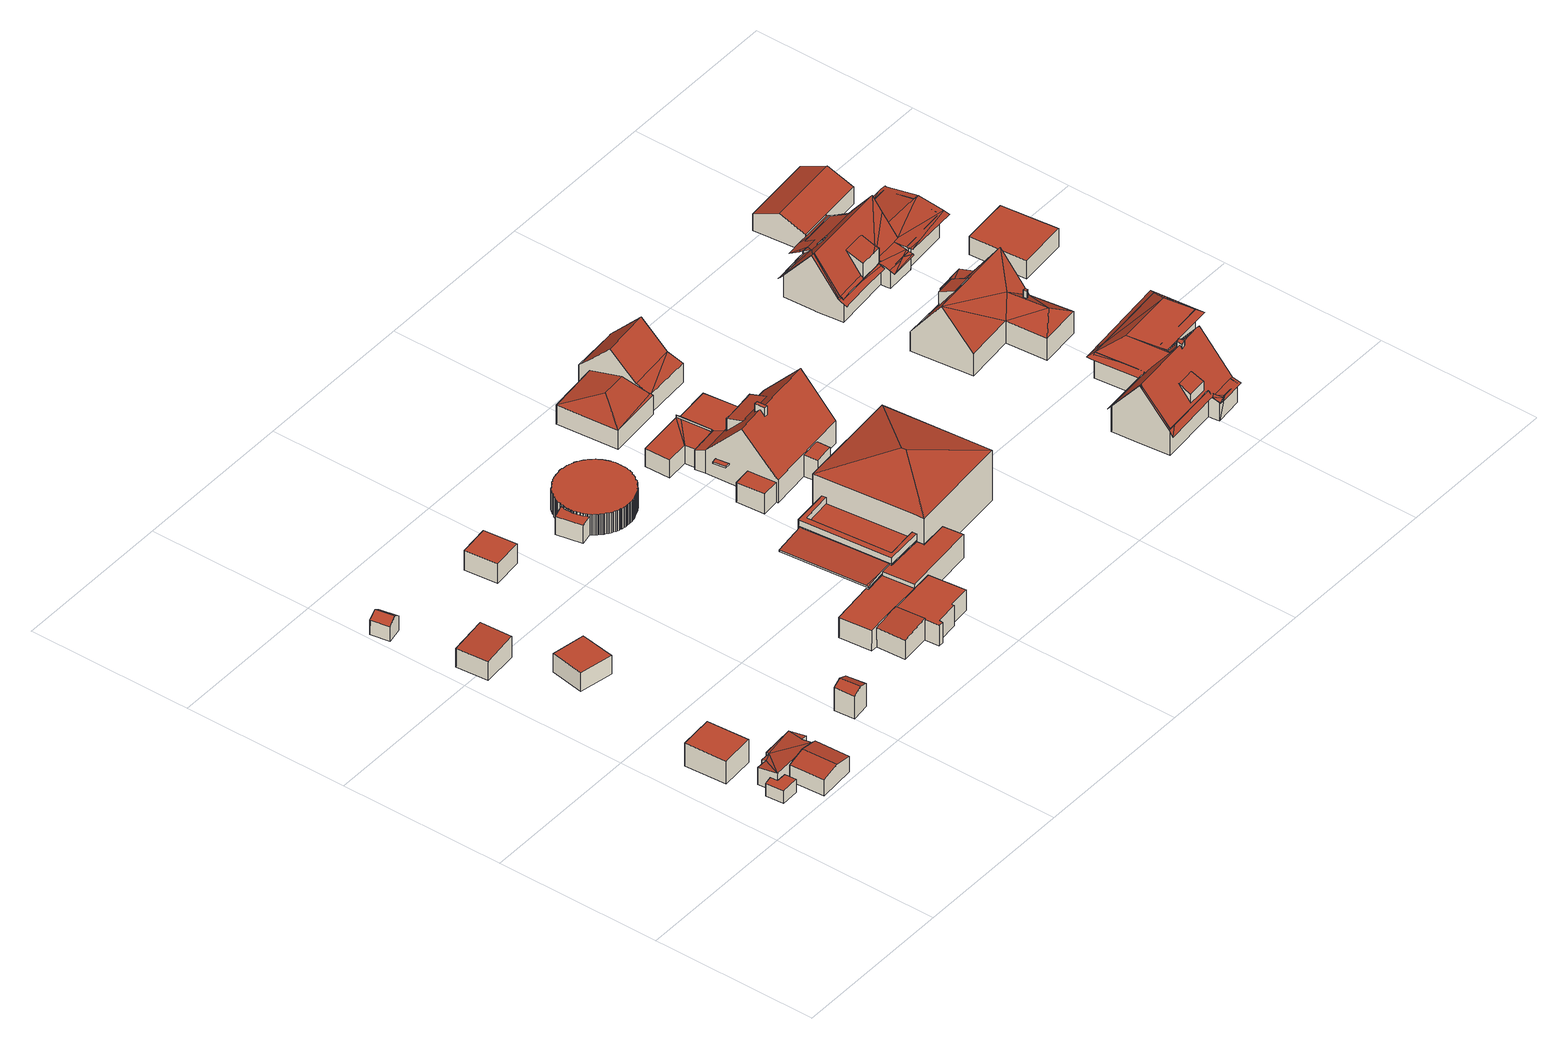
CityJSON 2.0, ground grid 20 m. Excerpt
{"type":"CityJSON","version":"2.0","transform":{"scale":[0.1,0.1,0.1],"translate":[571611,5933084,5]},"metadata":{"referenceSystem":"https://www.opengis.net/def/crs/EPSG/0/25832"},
"CityObjects":{
"building1":{"type":"Building","attributes":{"Grundfläche 2D":"4.102111","Grundhöhe NN":"5.005"},"geometry":[{"type":"Solid","lod":"3","boundaries":[[[[0,1,2,3,4,5]],[[6,7,3,2]],[[7,8,4,3]],[[8,9,5,4]],[[9,10,0,5]],[[10,11,1,0]],[[11,6,2,1]],[[7,6,11,10,9,8]]]],"semantics":{"surfaces":[{"type":"RoofSurface"},{"type":"WallSurface"},{"type":"GroundSurface"}],"values":[[0,1,1,1,1,1,1,2]]}}]},
"building2":{"type":"Building","attributes":{"Grundfläche 2D":"20.880870","Grundhöhe NN":"5.267"},"geometry":[{"type":"Solid","lod":"3","boundaries":[[[[12,13,14,15]],[[16,17,15,14]],[[17,18,12,15]],[[18,19,13,12]],[[19,16,14,13]],[[19,18,17,16]]]],"semantics":{"surfaces":[{"type":"RoofSurface"},{"type":"WallSurface"},{"type":"GroundSurface"}],"values":[[0,1,1,1,1,2]]}}]},
"building3":{"type":"Building","attributes":{"Grundfläche 2D":"20.077584","Grundhöhe NN":"5.059"},"geometry":[{"type":"Solid","lod":"3","boundaries":[[[[20,21,22]],[[23,24,20,22]],[[25,24,23]],[[26,20,24]],[[27,28,20]],[[28,21,20]],[[29,21,28]],[[23,22,30,31]],[[25,23,31,32]],[[24,25,32,33]],[[26,24,33,34]],[[20,26,34,35]],[[27,20,35,36]],[[28,27,36,37]],[[29,28,37,38]],[[21,29,38,39]],[[22,21,39,30]],[[34,33,32,31,30,39,38,37,36,35]]]],"semantics":{"surfaces":[{"type":"RoofSurface"},{"type":"WallSurface"},{"type":"GroundSurface"}],"values":[[0,0,0,0,0,0,0,1,1,1,1,1,1,1,1,1,1,2]]}}]},
"building4":{"type":"Building","attributes":{"Grundfläche 2D":"19.409454","Grundhöhe NN":"5.329"},"geometry":[{"type":"Solid","lod":"3","boundaries":[[[[40,41,42,43]],[[44,22,40,43,45]],[[45,43,42,46,47]],[[44,45,47,48]],[[41,40,22,44,48,49]],[[42,41,49,46]],[[47,46,49,48]]]],"semantics":{"surfaces":[{"type":"RoofSurface"},{"type":"WallSurface"},{"type":"GroundSurface"}],"values":[[0,0,1,1,1,1,2]]}}]},
"building5":{"type":"Building","attributes":{"Grundfläche 2D":"17.004164","Grundhöhe NN":"5.231"},"geometry":[{"type":"Solid","lod":"3","boundaries":[[[[50,51,52,53]],[[54,55,53,52]],[[55,56,50,53]],[[56,57,51,50]],[[57,54,52,51]],[[57,56,55,54]]]],"semantics":{"surfaces":[{"type":"RoofSurface"},{"type":"WallSurface"},{"type":"GroundSurface"}],"values":[[0,1,1,1,1,2]]}}]},
"building6":{"type":"Building","attributes":{"Grundfläche 2D":"4.415447","Grundhöhe NN":"5.104"},"geometry":[{"type":"Solid","lod":"3","boundaries":[[[[58,59,60]],[[61,62,60,63]],[[58,60,62]],[[63,60,59,64,65]],[[61,63,65,66]],[[58,62,61,66,67]],[[59,58,67,64]],[[65,64,67,66]]]],"semantics":{"surfaces":[{"type":"RoofSurface"},{"type":"WallSurface"},{"type":"GroundSurface"}],"values":[[0,0,0,1,1,1,1,2]]}}]},
"building7":{"type":"Building","attributes":{"Grundfläche 2D":"17.637824","Grundhöhe NN":"5.506"},"geometry":[{"type":"Solid","lod":"3","boundaries":[[[[68,69,70,71]],[[72,73,71,70]],[[73,74,68,71]],[[74,75,69,68]],[[75,72,70,69]],[[75,74,73,72]]]],"semantics":{"surfaces":[{"type":"RoofSurface"},{"type":"WallSurface"},{"type":"GroundSurface"}],"values":[[0,1,1,1,1,2]]}}]},
"building8":{"type":"Building","attributes":{"Grundfläche 2D":"5.605141","Grundhöhe NN":"5.339"},"geometry":[{"type":"Solid","lod":"3","boundaries":[[[[76,77,78,79]],[[80,76,79,81]],[[81,79,78,82,83]],[[80,81,83,84]],[[77,76,80,84,85]],[[78,77,85,82]],[[83,82,85,84]]]],"semantics":{"surfaces":[{"type":"RoofSurface"},{"type":"WallSurface"},{"type":"GroundSurface"}],"values":[[0,0,1,1,1,1,2]]}}]},
"building9":{"type":"Building","attributes":{"Grundfläche 2D":"15.025721","Grundhöhe NN":"5.258"},"geometry":[{"type":"Solid","lod":"3","boundaries":[[[[86,87,88,89]],[[90,91,89,88]],[[91,92,86,89]],[[92,93,87,86]],[[93,90,88,87]],[[93,92,91,90]]]],"semantics":{"surfaces":[{"type":"RoofSurface"},{"type":"WallSurface"},{"type":"GroundSurface"}],"values":[[0,1,1,1,1,2]]}}]},
"building10":{"type":"Building","attributes":{"Grundfläche 2D":"44.872945","Grundhöhe NN":"5.508"},"children":["building10-1"],"geometry":[{"type":"Solid","lod":"3","boundaries":[[[[94,95,96,97,98,99,100,101]],[[102,103,104,105,106,100]],[[95,94,107,108]],[[96,95,108,109]],[[97,96,109,110]],[[98,97,110,111]],[[99,98,111,112]],[[100,99,112,113,102]],[[101,114,107,94]],[[101,100,106]],[[103,102,113,115]],[[116,105,104,103,115,117]],[[105,116,114,101,106]],[[114,116,117,115,113,112,111,110,109,108,107]]]],"semantics":{"surfaces":[{"type":"RoofSurface"},{"type":"WallSurface"},{"type":"GroundSurface"}],"values":[[0,0,1,1,1,1,1,1,1,1,1,1,1,2]]}}]},
"building10-1":{"type":"BuildingInstallation","parents":["building10"],"geometry":[{"type":"MultiSurface","lod":"3","boundaries":[[[118,119,120,121,122,123]],[[119,124,120]],[[121,120,124,125,126,127]],[[123,122,121,127,128]],[[118,123,128,129]],[[124,119,118,129,125]],[[129,128,127,126,125]]],"semantics":{"surfaces":[{"type":"RoofSurface"},{"type":"WallSurface"},{"type":"OuterCeilingSurface"}],"values":[0,0,1,1,1,1,2]}}]},
"building11":{"type":"Building","attributes":{"Grundfläche 2D":"28.920687","Grundhöhe NN":"5.529"},"geometry":[{"type":"Solid","lod":"3","boundaries":[[[[130,131,132,133,134,94,101,135,136,137,138,139]],[[94,134,140,107]],[[101,94,107,114]],[[135,101,114,116]],[[136,135,116,117]],[[137,136,117,141]],[[138,137,141,142]],[[139,138,142,143]],[[130,139,143,144]],[[131,130,144,145]],[[132,131,145,146]],[[133,132,146,147]],[[134,133,147,140]],[[107,140,147,146,145,144,143,142,141,117,116,114]]]],"semantics":{"surfaces":[{"type":"RoofSurface"},{"type":"WallSurface"},{"type":"GroundSurface"}],"values":[[0,1,1,1,1,1,1,1,1,1,1,1,1,2]]}}]},
"building12":{"type":"Building","attributes":{"Grundfläche 2D":"64.713068","Grundhöhe NN":"5.519"},"geometry":[{"type":"Solid","lod":"3","boundaries":[[[[148,149,150,151,152,153,154,155,156,157,158,159,160,161,162,163,164,165,166,167,168,169,170,171,172,173,174,175,176,177,178,179,180,181,182,183,184,185,186,187,188,189,190,191,192,193,194,195,196,197,198,199,200,201,202,203,204,205,206,207,208,209,210,211,212,213,214,215,216,217,218,219,220,221,222,223,224,225,226,227,228,229,230,231,232,233,234,235,236,237,238,239,240,241,242,243,244,245,246,247,248,249,250,251,252,253,254,255,256,257,258,259,260,261,262,263,264,265,266,267,268,269,270,271,272,273,274,275,276,277,278,279,280,281,282,283,284,285,286,287,288,289,290,291,292,293,294,295,296,297,298,299,300,301,302,303,304,305,306,307,308,309,310,311,312,313,314,315]],[[316,317,318,319,320,321,322,323,324,325,326,327,328,329,330,331,332,333,334,335,336,337,338,339]],[[153,340,341,339,154]],[[154,339,338,155]],[[155,338,337,156]],[[156,337,336,157]],[[157,336,335,158]],[[158,335,334,159]],[[159,334,333,160]],[[160,333,332,161]],[[161,332,331,162]],[[162,331,330,163]],[[163,330,329,164]],[[164,329,328,165]],[[165,328,327,166]],[[166,327,326,167]],[[167,326,325,168]],[[168,325,324,169]],[[169,324,323,170]],[[170,323,322,171]],[[153,152,342,340]],[[152,151,343,342]],[[171,322,321,172]],[[172,321,320,173]],[[173,320,319,174]],[[174,319,318,175]],[[175,318,344,345,176]],[[177,176,345,346]],[[178,177,346,347]],[[179,178,347,348]],[[180,179,348,349]],[[181,180,349,350]],[[182,181,350,351]],[[183,182,351,352]],[[184,183,352,353]],[[185,184,353,354]],[[186,185,354,355]],[[187,186,355,356]],[[188,187,356,357]],[[189,188,357,358]],[[190,189,358,359]],[[191,190,359,360]],[[192,191,360,361]],[[193,192,361,362]],[[194,193,362,363]],[[195,194,363,364]],[[196,195,364,365]],[[197,196,365,366]],[[198,197,366,367]],[[199,198,367,368]],[[200,199,368,369]],[[201,200,369,370]],[[202,201,370,371]],[[203,202,371,372]],[[204,203,372,373]],[[205,204,373,374]],[[206,205,374,375]],[[207,206,375,376]],[[208,207,376,377]],[[209,208,377,378]],[[210,209,378,379]],[[211,210,379,380]],[[212,211,380,381]],[[213,212,381,382]],[[214,213,382,383]],[[215,214,383,384]],[[216,215,384,385]],[[217,216,385,386]],[[218,217,386,387]],[[219,218,387,388]],[[220,219,388,389]],[[221,220,389,390]],[[222,221,390,391]],[[223,222,391,392]],[[224,223,392,393]],[[225,224,393,394]],[[226,225,394,395]],[[227,226,395,396]],[[228,227,396,397]],[[229,228,397,398]],[[230,229,398,399]],[[231,230,399,400]],[[232,231,400,401]],[[233,232,401,402]],[[234,233,402,403]],[[235,234,403,404]],[[236,235,404,405]],[[237,236,405,406]],[[238,237,406,407]],[[239,238,407,408]],[[240,239,408,409]],[[241,240,409,410]],[[242,241,410,411]],[[243,242,411,412]],[[244,243,412,413]],[[245,244,413,414]],[[246,245,414,415]],[[247,246,415,416]],[[248,247,416,417]],[[249,248,417,418]],[[250,249,418,419]],[[251,250,419,420]],[[252,251,420,421]],[[253,252,421,422]],[[254,253,422,423]],[[255,254,423,424]],[[256,255,424,425]],[[257,256,425,426]],[[258,257,426,427]],[[259,258,427,428]],[[260,259,428,429]],[[261,260,429,430]],[[262,261,430,431]],[[263,262,431,432]],[[264,263,432,433]],[[265,264,433,434]],[[266,265,434,435]],[[267,266,435,436]],[[268,267,436,437]],[[269,268,437,438]],[[270,269,438,439]],[[271,270,439,440]],[[272,271,440,441]],[[273,272,441,442]],[[274,273,442,443]],[[275,274,443,444]],[[276,275,444,445]],[[277,276,445,446]],[[278,277,446,447]],[[279,278,447,448]],[[280,279,448,449]],[[281,280,449,450]],[[282,281,450,451]],[[283,282,451,452]],[[284,283,452,453]],[[285,284,453,454]],[[286,285,454,455]],[[287,286,455,456]],[[288,287,456,457]],[[289,288,457,458]],[[290,289,458,459]],[[291,290,459,460]],[[292,291,460,461]],[[293,292,461,462]],[[294,293,462,463]],[[295,294,463,464]],[[296,295,464,465]],[[297,296,465,466]],[[298,297,466,467]],[[299,298,467,468]],[[300,299,468,469]],[[301,300,469,470]],[[302,301,470,471]],[[303,302,471,472]],[[304,303,472,473]],[[305,304,473,474]],[[306,305,474,475]],[[307,306,475,476]],[[308,307,476,477]],[[309,308,477,478]],[[310,309,478,479]],[[311,310,479,480]],[[312,311,480,481]],[[313,312,481,482]],[[314,313,482,483]],[[315,314,483,484]],[[148,315,484,485]],[[149,148,485,486]],[[150,149,486,487]],[[151,150,487,343]],[[316,339,341,488]],[[317,316,488,489]],[[318,317,489,344]],[[482,481,480,479,478,477,476,475,474,473,472,471,470,469,468,467,466,465,464,463,462,461,460,459,458,457,456,455,454,453,452,451,450,449,448,447,446,445,444,443,442,441,440,439,438,437,436,435,434,433,432,431,430,429,428,427,426,425,424,423,422,421,420,419,418,417,416,415,414,413,412,411,410,409,408,407,406,405,404,403,402,401,400,399,398,397,396,395,394,393,392,391,390,389,388,387,386,385,384,383,382,381,380,379,378,377,376,375,374,373,372,371,370,369,368,367,366,365,364,363,362,361,360,359,358,357,356,355,354,353,352,351,350,349,348,347,346,345,344,489,488,341,340,342,343,487,486,485,484,483]]]],"semantics":{"surfaces":[{"type":"RoofSurface"},{"type":"WallSurface"},{"type":"GroundSurface"}],"values":[[0,0,1,1,1,1,1,1,1,1,1,1,1,1,1,1,1,1,1,1,1,1,1,1,1,1,1,1,1,1,1,1,1,1,1,1,1,1,1,1,1,1,1,1,1,1,1,1,1,1,1,1,1,1,1,1,1,1,1,1,1,1,1,1,1,1,1,1,1,1,1,1,1,1,1,1,1,1,1,1,1,1,1,1,1,1,1,1,1,1,1,1,1,1,1,1,1,1,1,1,1,1,1,1,1,1,1,1,1,1,1,1,1,1,1,1,1,1,1,1,1,1,1,1,1,1,1,1,1,1,1,1,1,1,1,1,1,1,1,1,1,1,1,1,1,1,1,1,1,1,1,1,1,1,1,1,1,1,1,1,1,1,1,1,1,1,1,1,1,1,1,1,1,2]]}}]},
"building13":{"type":"Building","attributes":{"Grundfläche 2D":"29.879618","Grundhöhe NN":"5.570"},"geometry":[{"type":"Solid","lod":"3","boundaries":[[[[490,491,492,493,494,495,120,496]],[[492,491,497,498]],[[493,492,498,499]],[[500,494,493,499]],[[120,495,501,502]],[[495,494,500,501]],[[496,120,502,503]],[[490,496,503,504]],[[491,490,504,497]],[[498,497,504,503,502,501,500,499]]]],"semantics":{"surfaces":[{"type":"RoofSurface"},{"type":"WallSurface"},{"type":"GroundSurface"}],"values":[[0,1,1,1,1,1,1,1,1,2]]}}]},
"building14":{"type":"Building","attributes":{"Grundfläche 2D":"221.898002","Grundhöhe NN":"5.470"},"geometry":[{"type":"Solid","lod":"3","boundaries":[[[[505,506,507,508,509,510,511,512,513]],[[514,515,516,517]],[[518,519,520]],[[520,519,521,522]],[[523,524,521,519,518]],[[522,521,524]],[[509,508,517,516]],[[510,509,516,515]],[[515,514,511,510]],[[525,526,513,512]],[[526,527,528,506,505,513]],[[528,529,507,506]],[[518,520,530,531]],[[525,512,511,514,517,508,507,529,532,533,524,523,518,531,534]],[[522,524,533,535]],[[520,522,535,530]],[[526,525,534,536]],[[537,528,527,526,536,538]],[[529,528,537,532]],[[532,537,538,536,534,531,530,535,533]]]],"semantics":{"surfaces":[{"type":"RoofSurface"},{"type":"WallSurface"},{"type":"GroundSurface"}],"values":[[0,0,0,0,0,0,1,1,1,1,1,1,1,1,1,1,1,1,1,2]]}}]},
"building15":{"type":"Building","attributes":{"Grundfläche 2D":"46.659756","Grundhöhe NN":"5.501"},"children":["building15-1"],"geometry":[{"type":"Solid","lod":"3","boundaries":[[[[539,540,541]],[[542,539,543,544,545]],[[546,540,539,542,545]],[[547,548,545,544]],[[549,550,551,539,541,552]],[[539,553,554,543]],[[547,544,543,554,555]],[[548,547,555,556]],[[545,548,556,557]],[[546,545,557,558]],[[541,540,546,558,559,560]],[[552,541,560,561]],[[550,549,552,561,562]],[[551,550,562,563]],[[539,551,563,553]],[[557,556,555,554,553,563,562,561,560,559,558]]]],"semantics":{"surfaces":[{"type":"RoofSurface"},{"type":"WallSurface"},{"type":"GroundSurface"}],"values":[[0,0,0,0,0,1,1,1,1,1,1,1,1,1,1,2]]}}]},
"building15-1":{"type":"BuildingInstallation","parents":["building15"],"geometry":[{"type":"MultiSurface","lod":"3","boundaries":[[[564,565,566,541,543]],[[544,542,540,566,565,564]],[[566,540,541]],[[541,539,543]],[[544,564,543]]],"semantics":{"surfaces":[{"type":"RoofSurface"},{"type":"WallSurface"}],"values":[0,1,1,1,1]}}]},
"building16":{"type":"Building","attributes":{"Grundfläche 2D":"112.919956","Grundhöhe NN":"5.432"},"children":["building16-1","building16-2"],"geometry":[{"type":"Solid","lod":"3","boundaries":[[[[567,568,569,570,571,572,573,574]],[[575,576,577,541]],[[576,578,579,580,581,582,577],[571,570,569,568,583,584,585,586,587,588]],[[589,581,580,579,578,590,591]],[[592,593,594,595]],[[596,597,598,599]],[[568,567,583]],[[572,571,588,587]],[[586,585,584,583,567,574,573,572,587]],[[576,575,600,601]],[[602,592,595,603,604,591,590,578,576,601,605]],[[598,606,607,589,591,604,608,599]],[[582,581,589,607,609]],[[577,582,609,610]],[[541,577,610,611]],[[575,541,611,600]],[[593,592,602,612]],[[594,593,612,613]],[[595,594,613,603]],[[596,599,608,614]],[[597,596,614,615]],[[598,597,615,606]],[[612,602,605,601,600,611,610,609,607,606,615,614,608,604,603,613]]]],"semantics":{"surfaces":[{"type":"RoofSurface"},{"type":"WallSurface"},{"type":"GroundSurface"}],"values":[[0,0,0,0,0,0,1,1,1,1,1,1,1,1,1,1,1,1,1,1,1,1,2]]}}]},
"building16-1":{"type":"BuildingInstallation","parents":["building16"],"geometry":[{"type":"MultiSurface","lod":"3","boundaries":[[[616,617,618,619]],[[620,621,616,619]],[[621,579,622,617,616]],[[618,617,622,623]],[[580,620,619,618,623]]],"semantics":{"surfaces":[{"type":"RoofSurface"},{"type":"WallSurface"}],"values":[0,1,1,1,1]}}]},
"building16-2":{"type":"BuildingInstallation","parents":["building16"],"geometry":[{"type":"MultiSurface","lod":"3","boundaries":[[[624,625,626,627,628]],[[629,630,625,624]],[[630,631,626,625]],[[631,632,627,626]],[[632,633,628,627]],[[633,629,624,628]],[[632,631,630,629,633]]],"semantics":{"surfaces":[{"type":"RoofSurface"},{"type":"WallSurface"},{"type":"OuterCeilingSurface"}],"values":[0,1,1,1,1,1,2]}}]},
"building17":{"type":"Building","attributes":{"Grundfläche 2D":"99.717378","Grundhöhe NN":"5.525"},"geometry":[{"type":"Solid","lod":"3","boundaries":[[[[634,635,636,637]],[[638,636,635]],[[639,640,641,638]],[[641,642,637,636,638]],[[643,644,645,646,647,648,649]],[[650,651,652,645,644]],[[653,652,651,642,654]],[[655,652,653]],[[635,634,656,657]],[[638,635,657,658]],[[639,638,658,659]],[[639,659,660,653,640]],[[640,653,654,641]],[[654,642,641]],[[637,642,651,650,644,643,649,661,656,634]],[[655,653,660,662]],[[646,645,652,655,662,663]],[[649,648,647,646,663,664,665,661]],[[661,665,664,663,662,660,659,658,657,656]]]],"semantics":{"surfaces":[{"type":"RoofSurface"},{"type":"WallSurface"},{"type":"GroundSurface"}],"values":[[0,0,0,0,0,0,0,0,1,1,1,1,1,1,1,1,1,1,2]]}}]},
"building18":{"type":"Building","attributes":{"Grundfläche 2D":"138.469592","Grundhöhe NN":"5.336"},"children":["building18-1","building18-2","building18-3","building18-4"],"geometry":[{"type":"Solid","lod":"3","boundaries":[[[[666,667,668,669,670,671,672]],[[673,674,675,676,677,678]],[[679,667,680,681,678,677,676]],[[669,668,667,679,676,682,670]],[[683,684,685,678,681,680,667,686,667,666,672,687,688,689,690,691,692]],[[692,691,693,694,695,683]],[[696,685,684,683,695,694]],[[697,698,676,675,674]],[[698,697,674,699,700,701,702]],[[701,700,703,704,705,702]],[[705,704,706,707,702]],[[698,702,707,706,708,709]],[[676,698,709,708,710,670,682]],[[711,712,713,709,714,715,716]],[[717,718,719,720,669,682,712,711,721]],[[722,723,724,725,726,666,727,719,718,728]],[[729,686,730,725,724,731]],[[732,733,734,692,735,736,729,731,737]],[[734,733,695]],[[695,733,738,739]],[[740,741,742,743,744,745,746,697,675,677,681,747,684,748,739,738,749]],[[750,751,746,745,744,743,752,753]],[[754,755,705,701,753,752,756]],[[714,757,707,755,754,715]],[[740,749,738,733,732,737,731,724,723,722,728,718,717,721,711,716,715,754,756,752,743,742,741]],[[666,672,671,670,669,720,719,727]],[[692,691,690,689,688,687,672,666,726,725,730,686,729,736,735]],[[692,734,695,694,693,691]],[[684,685,696,694,695,739,748]],[[685,684,747,681,678]],[[681,677,678]],[[677,675,674,673,678]],[[674,675,697]],[[699,674,697,746,751,750,753,700]],[[700,753,703]],[[705,704,703,701]],[[753,701,703]],[[704,705,755,707,706]],[[706,707,757,714,708]],[[708,714,710]],[[713,712,682,670,710,709]],[[714,709,710]],[[670,682,669]]]],"semantics":{"surfaces":[{"type":"RoofSurface"},{"type":"WallSurface"},{"type":"GroundSurface"}],"values":[[0,0,0,0,0,0,0,0,0,0,0,0,0,1,1,1,1,1,1,1,1,1,1,1,2,0,0,0,0,0,0,0,0,0,0,0,0,0,0,0,0,0,0]]}}]},
"building18-1":{"type":"BuildingInstallation","parents":["building18"],"geometry":[{"type":"MultiSurface","lod":"3","boundaries":[[[735,691,758,759,760]],[[691,693,758]],[[760,759,758,694,683]],[[758,693,694]]],"semantics":{"surfaces":[{"type":"RoofSurface"},{"type":"WallSurface"}],"values":[0,0,1,1]}}]},
"building18-2":{"type":"BuildingInstallation","parents":["building18"],"geometry":[{"type":"MultiSurface","lod":"3","boundaries":[[[761,762,763,764]],[[764,763,765]],[[762,761,766,767]],[[767,768,765,763,762]]],"semantics":{"surfaces":[{"type":"RoofSurface"},{"type":"WallSurface"}],"values":[0,1,1,1]}}]},
"building18-3":{"type":"BuildingInstallation","parents":["building18"],"geometry":[{"type":"MultiSurface","lod":"3","boundaries":[[[769,770,771,772,773,774,775]],[[776,772,771,777,668,667]],[[776,778,773,772]],[[778,779,774,773]],[[779,780,775,774]],[[781,770,769,775,780,680]],[[679,777,771,770,781]]],"semantics":{"surfaces":[{"type":"RoofSurface"},{"type":"WallSurface"}],"values":[0,1,1,1,1,1,1]}}]},
"building18-4":{"type":"BuildingInstallation","parents":["building18"],"geometry":[{"type":"MultiSurface","lod":"3","boundaries":[[[745,782,783,784]],[[745,784,785,744]],[[745,744,786,782]],[[786,787,783,782]],[[787,785,784,783]],[[744,785,787,786]]],"semantics":{"surfaces":[{"type":"RoofSurface"},{"type":"WallSurface"},{"type":"OuterCeilingSurface"}],"values":[0,1,1,1,1,2]}}]},
"building19":{"type":"Building","attributes":{"Grundfläche 2D":"111.397931","Grundhöhe NN":"5.370"},"children":["building19-1","building19-2"],"geometry":[{"type":"Solid","lod":"3","boundaries":[[[[788,789,790,791,792]],[[788,793,789]],[[788,792,791,790,794,795]],[[796,797,790]],[[797,798,790]],[[790,798,794]],[[794,798,799]],[[800,801,797]],[[797,801,798]],[[799,801,802]],[[798,801,799]],[[802,801,800]],[[803,804,795]],[[795,804,788]],[[805,804,803]],[[788,804,793]],[[796,790,789,806,807]],[[797,796,807,808]],[[800,797,808,809]],[[802,800,809,810]],[[803,795,794,799,802,810,811]],[[805,803,811,812]],[[793,804,805,812,813]],[[789,793,813,806]],[[813,812,811,810,809,808,807,806]]]],"semantics":{"surfaces":[{"type":"RoofSurface"},{"type":"WallSurface"},{"type":"GroundSurface"}],"values":[[0,0,0,0,0,0,0,0,0,0,0,0,0,0,0,1,1,1,1,1,1,1,1,1,2]]}}]},
"building19-1":{"type":"BuildingInstallation","parents":["building19"],"geometry":[{"type":"MultiSurface","lod":"3","boundaries":[[[814,815,816,817]],[[791,818,815,814,819]],[[818,820,816,815]],[[792,821,817,816,820]],[[821,819,814,817]]],"semantics":{"surfaces":[{"type":"RoofSurface"},{"type":"WallSurface"}],"values":[0,1,1,1,1]}}]},
"building19-2":{"type":"BuildingInstallation","parents":["building19"],"geometry":[{"type":"MultiSurface","lod":"3","boundaries":[[[822,823,824,825]],[[825,824,826,827]],[[822,825,827,828]],[[823,822,828,829]],[[824,823,829,826]]],"semantics":{"surfaces":[{"type":"RoofSurface"},{"type":"WallSurface"}],"values":[0,1,1,1,1]}}]},
"building20":{"type":"Building","attributes":{"Grundfläche 2D":"127.346959","Grundhöhe NN":"5.392"},"children":["building20-1","building20-2"],"geometry":[{"type":"Solid","lod":"3","boundaries":[[[[830,831,832,833,834,835,836,837,838,839]],[[840,841,842]],[[843,844,845,846,847,840,848]],[[843,848,840,842,849]],[[850,851,852]],[[853,854,855,856,857,850,852,858]],[[853,858,852,859,860]],[[861,862,863,864,865,866,859,867,868]],[[853,860,859,866,865]],[[846,845,844,843,854,832]],[[869,870,871,872,873,874,875,876,877,878,879]],[[880,881,871]],[[873,872,871,881,882]],[[883,884,885,886]],[[873,887,884,883,888]],[[884,887,873,889,890]],[[891,877,876,875,874,873,888,883,892,893]],[[833,832,894,893,892,883,835,834]],[[832,854,853,895,894]],[[895,893,894]],[[846,832,831]],[[889,873,882]],[[856,855,854,843,849]],[[893,895,853,865,864]],[[891,893,864,863]],[[896,897,887,889,882,872,898,899,900]],[[901,902,903,904,905,906,834,907,892,888,897,896,908]],[[909,905,904,910,911,912,913,845,846,831,914]],[[915,916,917,918,844,913,912,919]],[[917,916,920,921,922,923,856,849,848]],[[924,922,921,925]],[[926,927,924,925,928]],[[929,930,931,932,933,934,866,860,858,926,928,935]],[[933,932,936,937,938,891,863,939]],[[940,876,938,937,941]],[[942,940,941,943]],[[898,942,943,899]],[[920,916,915,919,912,911,910,904,903,902,901,908,896,900,899,943,941,937,936,932,931,930,929,935,928,925,921]],[[835,834,906,905,909,914,831,830,839,838,837,836]],[[841,840,848]],[[840,847,846,845,844,918,917,848]],[[848,842,841]],[[852,851,850,926]],[[923,922,924,927,926,850,857]],[[856,923,857]],[[858,860,859,852]],[[858,852,926]],[[934,933,939,863,862,861,868,867,859,866]],[[860,866,859]],[[877,876,940,942,898,872,880,871,870,869,879,878]],[[872,881,880]],[[897,888,886,885,884]],[[887,897,884]],[[890,889,887,884]],[[886,888,883]],[[892,907,834,835,883]],[[888,892,883]],[[872,882,881]],[[845,913,844]],[[842,848,849]],[[877,891,938,876]]]],"semantics":{"surfaces":[{"type":"RoofSurface"},{"type":"WallSurface"},{"type":"GroundSurface"}],"values":[[0,0,0,0,0,0,0,0,0,0,0,0,0,0,0,0,0,0,0,0,1,1,1,1,1,1,1,1,1,1,1,1,1,1,1,1,1,2,0,0,0,0,0,0,0,0,0,0,0,0,0,0,0,0,0,0,0,0,0,0,0]]}}]},
"building20-1":{"type":"BuildingInstallation","parents":["building20"],"geometry":[{"type":"MultiSurface","lod":"3","boundaries":[[[944,945,946,947]],[[875,874,947,946]],[[948,949,945,944]],[[949,875,946,945]],[[944,947,874,948]]],"semantics":{"surfaces":[{"type":"RoofSurface"},{"type":"WallSurface"}],"values":[0,1,1,1,1]}}]},
"building20-2":{"type":"BuildingInstallation","parents":["building20"],"geometry":[{"type":"MultiSurface","lod":"3","boundaries":[[[950,951,952,953]],[[954,953,952,955,956,957]],[[831,846,950,953,954,958,959]],[[951,950,846,845]],[[952,951,845,832]],[[952,832,894]],[[952,894,955]],[[958,954,957,956,960,833]]],"semantics":{"surfaces":[{"type":"RoofSurface"},{"type":"WallSurface"}],"values":[0,0,1,1,1,1,1,1]}}]},
"building21":{"type":"Building","attributes":{"Grundfläche 2D":"57.375197","Grundhöhe NN":"5.507"},"geometry":[{"type":"Solid","lod":"3","boundaries":[[[[961,962,963,964]],[[965,966,961,964,967]],[[967,964,963,968,969]],[[966,965,967,969,970]],[[962,961,966,970,971]],[[963,962,971,968]],[[969,968,971,970]]]],"semantics":{"surfaces":[{"type":"RoofSurface"},{"type":"WallSurface"},{"type":"GroundSurface"}],"values":[[0,0,1,1,1,1,2]]}}]},
"building22":{"type":"Building","attributes":{"Grundfläche 2D":"40.825466","Grundhöhe NN":"5.421"},"geometry":[{"type":"Solid","lod":"3","boundaries":[[[[972,973,974,975]],[[976,977,975,974]],[[977,978,972,975]],[[978,979,973,972]],[[979,976,974,973]],[[979,978,977,976]]]],"semantics":{"surfaces":[{"type":"RoofSurface"},{"type":"WallSurface"},{"type":"GroundSurface"}],"values":[[0,1,1,1,1,2]]}}]}
},
"vertices":[
[49,52,17],[51,30,17],[73,31,17],[72,45,17],[60,45,17],[60,54,17],[73,31,0],[72,45,0],[60,45,0],[60,54,0],[49,52,0],[51,30,0],
[37,93,33],[78,96,33],[75,147,33],[34,144,33],[75,147,3],[34,144,3],[37,93,3],[78,96,3],
[85,75,21],[60,45,26],[120,48,26],[120,60,24],[126,82,20],[127,60,24],[85,79,20],[72,75,21],[73,70,22],[58,69,23],[120,48,1],[120,60,1],[127,60,1],[126,82,1],[85,79,1],[85,75,1],[72,75,1],[73,70,1],[58,69,1],[60,45,1],
[103,47,29],[80,45,24],[83,3,24],[106,4,29],[126,48,24],[128,6,24],[83,3,3],[128,6,3],[126,48,3],[80,45,3],
[20,385,26],[63,388,30],[61,427,30],[17,424,26],[61,427,2],[17,424,2],[20,385,2],[63,388,2],
[28,506,20],[24,528,20],[15,526,27],[9,502,20],[19,504,27],[5,525,20],[24,528,1],[5,525,1],[9,502,1],[28,506,1],
[102,290,29],[109,332,29],[68,339,29],[61,298,29],[68,339,5],[61,298,5],[102,290,5],[109,332,5],
[209,54,38],[221,56,33],[218,80,33],[207,79,38],[198,53,33],[196,78,33],[218,80,3],[196,78,3],[198,53,3],[221,56,3],
[146,470,29],[183,474,29],[179,514,29],[142,510,29],[179,514,3],[142,510,3],[146,470,3],[183,474,3],
[371,110,32],[367,149,32],[341,146,32],[341,149,32],[288,143,32],[292,104,32],[329,107,32],[336,107,32],[300,104,30],[302,69,30],[338,72,33],[339,72,33],[336,107,33],[371,110,5],[367,149,5],[341,146,5],[341,149,5],[288,143,5],[292,104,5],[300,104,5],[336,107,5],[302,69,5],[339,72,5],[338,72,5],
[331,253,36],[341,149,36],[367,149,37],[381,150,38],[371,254,38],[371,257,38],[341,146,36],[341,146,34],[367,149,34],[381,150,34],[371,257,34],[331,253,34],
[346,59,32],[374,62,32],[374,65,32],[401,67,32],[396,112,32],[339,72,32],[338,72,32],[340,55,32],[346,55,32],[346,56,32],[396,112,5],[340,55,5],[346,55,5],[346,56,5],[346,59,5],[374,62,5],[374,65,5],[401,67,5],
[262,488,32],[262,487,32],[260,484,32],[259,482,32],[258,480,32],[258,477,32],[257,475,32],[257,473,32],[256,470,32],[256,468,32],[256,466,32],[256,465,32],[256,463,32],[256,462,32],[256,461,32],[256,459,32],[256,458,32],[257,456,32],[257,455,32],[257,454,32],[258,452,32],[258,451,32],[259,449,32],[259,448,32],[260,446,32],[261,445,32],[261,444,32],[262,442,32],[263,441,32],[264,440,32],[265,438,32],[266,437,32],[267,436,32],[268,435,32],[269,434,32],[270,433,32],[271,432,32],[272,431,32],[274,430,32],[275,429,32],[276,428,32],[278,427,32],[279,426,32],[280,426,32],[282,425,32],[283,424,32],[284,424,32],[286,423,32],[287,423,32],[289,423,32],[290,422,32],[292,422,32],[293,422,32],[294,421,32],[296,421,32],[297,421,32],[298,421,32],[300,421,32],[302,421,32],[305,421,32],[307,422,32],[310,422,32],[312,423,32],[314,424,32],[317,425,32],[319,426,32],[320,426,32],[322,427,32],[323,428,32],[324,429,32],[325,429,32],[326,430,32],[327,431,32],[328,432,32],[329,433,32],[331,434,32],[332,435,32],[333,436,32],[334,437,32],[334,439,32],[335,440,32],[336,441,32],[337,442,32],[338,444,32],[339,445,32],[339,447,32],[340,448,32],[341,449,32],[341,451,32],[342,452,32],[342,454,32],[342,455,32],[343,457,32],[343,459,32],[343,460,32],[343,462,32],[343,463,32],[343,465,32],[343,466,32],[343,468,32],[343,469,32],[343,471,32],[343,472,32],[342,474,32],[342,475,32],[342,477,32],[341,478,32],[341,479,32],[340,481,32],[340,482,32],[339,483,32],[339,485,32],[338,486,32],[337,487,32],[336,489,32],[335,491,32],[333,493,32],[331,495,32],[330,497,32],[328,498,32],[326,500,32],[324,501,32],[323,502,32],[321,503,32],[320,504,32],[319,504,32],[318,505,32],[316,505,32],[315,506,32],[314,506,32],[312,507,32],[311,507,32],[309,508,32],[308,508,32],[306,508,32],[305,508,32],[303,508,32],[302,509,32],[300,509,32],[299,509,32],[297,509,32],[296,508,32],[294,508,32],[293,508,32],[291,508,32],[289,507,32],[288,507,32],[286,507,32],[285,506,32],[283,506,32],[282,505,32],[281,504,32],[279,504,32],[278,503,32],[277,502,32],[275,501,32],[274,500,32],[273,499,32],[272,499,32],[270,498,32],[269,497,32],[268,496,32],[267,494,32],[266,493,32],[265,492,32],[265,491,32],[264,490,32],[263,489,32],[241,470,29],[247,439,29],[262,442,29],[261,444,29],[261,445,29],[260,446,29],[259,448,29],[259,449,29],[258,451,29],[258,452,29],[257,454,29],[257,455,29],[257,456,29],[256,458,29],[256,459,29],[256,461,29],[256,462,29],[256,463,29],[256,465,29],[256,466,29],[256,468,29],[256,470,29],[257,473,29],[257,475,29],[258,477,5],[257,475,5],[258,480,5],[259,482,5],[262,442,5],[263,441,5],[264,440,5],[265,438,5],[266,437,5],[267,436,5],[268,435,5],[269,434,5],[270,433,5],[271,432,5],[272,431,5],[274,430,5],[275,429,5],[276,428,5],[278,427,5],[279,426,5],[280,426,5],[282,425,5],[283,424,5],[284,424,5],[286,423,5],[287,423,5],[289,423,5],[290,422,5],[292,422,5],[293,422,5],[294,421,5],[296,421,5],[297,421,5],[298,421,5],[300,421,5],[302,421,5],[305,421,5],[307,422,5],[310,422,5],[312,423,5],[314,424,5],[317,425,5],[319,426,5],[320,426,5],[322,427,5],[323,428,5],[324,429,5],[325,429,5],[326,430,5],[327,431,5],[328,432,5],[329,433,5],[331,434,5],[332,435,5],[333,436,5],[334,437,5],[334,439,5],[335,440,5],[336,441,5],[337,442,5],[338,444,5],[339,445,5],[339,447,5],[340,448,5],[341,449,5],[341,451,5],[342,452,5],[342,454,5],[342,455,5],[343,457,5],[343,459,5],[343,460,5],[343,462,5],[343,463,5],[343,465,5],[343,466,5],[343,468,5],[343,469,5],[343,471,5],[343,472,5],[342,474,5],[342,475,5],[342,477,5],[341,478,5],[341,479,5],[340,481,5],[340,482,5],[339,483,5],[339,485,5],[338,486,5],[337,487,5],[336,489,5],[335,491,5],[333,493,5],[331,495,5],[330,497,5],[328,498,5],[326,500,5],[324,501,5],[323,502,5],[321,503,5],[320,504,5],[319,504,5],[318,505,5],[316,505,5],[315,506,5],[314,506,5],[312,507,5],[311,507,5],[309,508,5],[308,508,5],[306,508,5],[305,508,5],[303,508,5],[302,509,5],[300,509,5],[299,509,5],[297,509,5],[296,508,5],[294,508,5],[293,508,5],[291,508,5],[289,507,5],[288,507,5],[286,507,5],[285,506,5],[283,506,5],[282,505,5],[281,504,5],[279,504,5],[278,503,5],[277,502,5],[275,501,5],[274,500,5],[273,499,5],[272,499,5],[270,498,5],[269,497,5],[268,496,5],[267,494,5],[266,493,5],[265,492,5],[265,491,5],[264,490,5],[263,489,5],[262,488,5],[262,487,5],[260,484,5],[241,470,5],[247,439,5],
[464,119,37],[461,144,37],[427,141,37],[426,150,37],[381,147,37],[381,150,37],[371,110,37],[461,144,6],[427,141,6],[426,150,6],[381,147,6],[381,150,6],[367,149,6],[371,110,6],[464,119,6],
[371,257,47],[381,147,47],[426,150,47],[426,156,47],[387,152,47],[378,254,47],[416,258,47],[415,263,47],[371,259,47],[416,258,39],[378,254,39],[387,152,39],[426,156,39],[414,274,71],[484,215,89],[543,285,71],[485,210,89],[555,153,71],[426,156,71],[427,141,71],[415,263,39],[371,259,39],[371,257,39],[381,147,39],[426,150,39],[543,285,5],[414,274,5],[426,150,5],[427,141,5],[415,263,5],[555,153,5],[371,259,5],[381,147,5],[371,257,5],
[442,466,30],[443,426,30],[446,426,30],[440,463,30],[442,469,30],[439,468,30],[410,435,29],[412,422,29],[382,464,29],[383,433,29],[488,417,30],[492,418,30],[486,470,30],[448,414,30],[442,466,5],[442,469,5],[382,464,5],[383,433,5],[410,435,5],[412,422,5],[443,426,5],[446,426,5],[448,414,5],[492,418,5],[486,470,5],
[439,468,33],[440,463,33],[443,426,33],
[443,407,57],[445,387,63],[449,387,63],[449,388,63],[490,392,63],[488,412,57],[449,407,57],[448,407,57],[410,422,30],[412,410,34],[448,414,34],[415,366,83],[450,370,83],[455,370,83],[527,377,83],[523,421,34],[443,407,41],[448,407,41],[449,407,41],[459,408,41],[488,412,40],[490,394,60],[530,334,34],[420,325,35],[420,323,34],[416,359,30],[395,357,30],[398,323,30],[420,325,30],[471,312,32],[495,314,32],[494,331,32],[469,328,32],[410,422,4],[412,410,4],[416,359,4],[420,325,4],[420,323,4],[415,366,4],[494,331,4],[530,334,4],[469,328,4],[523,421,4],[448,414,4],[446,426,4],[395,357,4],[398,323,4],[471,312,4],[495,314,4],
[450,376,88],[451,364,88],[455,364,88],[454,376,88],[454,376,77],[450,376,77],[451,364,76],[455,364,76],
[414,381,30],[412,396,30],[412,397,30],[406,396,30],[408,381,30],[414,381,28],[412,396,28],[412,397,28],[406,396,28],[408,381,28],
[444,583,30],[380,576,30],[417,542,39],[448,545,39],[387,502,30],[452,508,30],[452,511,31],[451,511,31],[451,517,32],[444,583,44],[447,559,69],[506,565,69],[502,601,31],[501,601,31],[498,600,31],[443,596,31],[448,545,55],[450,528,37],[509,534,37],[452,511,30],[451,511,30],[511,515,30],[444,583,5],[380,576,5],[387,502,5],[452,508,5],[452,511,5],[443,596,5],[511,515,5],[502,601,5],[501,601,5],[498,600,5],
[720,90,81],[793,97,81],[793,97,80],[774,131,37],[773,134,32],[715,129,32],[718,90,81],[825,134,38],[825,138,32],[823,136,35],[801,116,56],[826,102,78],[829,100,81],[795,101,75],[799,97,81],[826,100,81],[777,131,36],[799,58,31],[830,61,31],[833,61,31],[791,62,38],[721,55,38],[721,50,31],[723,50,31],[791,57,31],[795,57,31],[796,57,31],[796,47,28],[800,47,28],[808,51,29],[834,50,28],[822,141,35],[796,168,56],[842,140,32],[896,145,32],[888,152,38],[866,174,56],[895,152,32],[890,209,32],[882,198,40],[773,197,32],[791,192,37],[767,196,32],[773,190,38],[767,190,32],[779,132,3],[779,132,37],[778,142,38],[773,191,37],[773,191,3],[773,190,3],[774,131,3],[717,126,3],[717,126,36],[768,130,37],[777,131,3],[720,90,3],[720,89,3],[723,55,3],[723,55,38],[720,89,79],[720,91,79],[720,91,3],[795,62,38],[781,61,37],[795,62,3],[796,57,3],[797,49,3],[797,49,29],[796,58,31],[796,61,36],[796,61,3],[831,53,3],[831,53,29],[830,61,3],[826,100,3],[826,102,3],[822,145,3],[822,145,27],[822,145,29],[822,145,37],[830,64,35],[830,60,31],[830,60,3],[847,147,37],[833,146,37],[888,151,3],[888,151,38],[882,200,3],[882,200,38],[888,152,3],[777,191,37],
[800,47,33],[799,58,33],[799,59,33],
[765,78,60],[766,62,52],[790,64,52],[788,80,60],[790,64,40],[765,68,48],[766,62,40],[778,63,40],
[799,97,84],[798,102,84],[793,101,84],[793,94,84],[798,95,84],[799,95,84],[799,96,84],[793,94,78],[793,101,75],[798,95,77],[799,95,77],[799,96,79],[798,102,75],
[823,134,29],[843,136,29],[841,147,29],[841,147,27],[823,134,27],[843,136,27],
[767,365,34],[692,364,29],[696,327,79],[738,350,53],[760,362,38],[766,370,28],[806,337,79],[803,369,34],[700,289,33],[761,295,33],[783,311,49],[809,302,32],[765,245,33],[789,262,49],[815,250,33],[801,386,29],[766,370,33],[765,382,29],[692,364,4],[700,289,4],[761,295,4],[765,245,4],[815,250,4],[801,386,4],[765,382,4],[766,370,4],
[736,362,54],[738,342,64],[762,344,64],[760,364,54],[738,342,63],[736,362,35],[762,344,63],[760,364,35],
[793,292,55],[793,295,55],[790,295,55],[790,291,55],[790,295,46],[790,291,46],[793,292,44],[793,295,43],
[754,445,30],[753,452,34],[753,456,36],[725,453,36],[686,449,36],[682,449,36],[682,445,34],[683,438,30],[687,439,30],[726,443,30],[755,433,28],[791,436,28],[791,437,29],[790,445,32],[757,451,35],[754,452,35],[753,452,35],[754,445,33],[779,441,31],[790,442,31],[793,438,35],[858,442,35],[858,450,36],[794,459,37],[788,459,36],[790,445,35],[790,442,35],[791,437,35],[851,451,36],[856,481,41],[849,479,40],[847,521,35],[789,517,35],[790,512,36],[792,490,39],[793,478,41],[849,481,41],[853,519,35],[853,521,35],[785,544,28],[750,541,28],[737,540,28],[726,522,38],[719,511,44],[729,512,44],[735,512,44],[787,517,44],[789,517,44],[787,539,31],[787,545,28],[716,538,28],[717,525,36],[718,522,38],[679,480,79],[680,521,30],[676,521,30],[676,518,33],[688,519,33],[683,483,76],[718,522,34],[717,525,30],[790,512,51],[683,480,79],[792,490,79],[753,456,37],[793,478,62],[681,518,4],[681,518,33],[739,523,38],[739,523,4],[718,522,4],[683,478,4],[686,449,4],[686,448,4],[686,445,4],[686,445,34],[686,448,36],[683,478,77],[683,480,4],[699,447,34],[753,452,4],[754,452,4],[757,452,4],[757,452,35],[742,450,34],[757,445,4],[758,440,4],[758,440,30],[757,445,33],[757,451,4],[790,442,4],[793,442,4],[793,442,35],[791,442,35],[792,445,35],[792,445,4],[851,450,36],[794,445,35],[851,450,4],[849,479,4],[849,481,4],[849,482,4],[847,518,4],[847,518,35],[849,482,41],[851,451,4],[790,512,4],[787,512,4],[787,512,51],[841,518,35],[785,539,32],[785,539,4],[738,535,31],[738,535,4],
[729,504,55],[736,505,55],[735,512,45],[729,512,45],[729,504,54],[736,505,54],
[753,452,54],[754,452,54],[753,456,55],[744,451,54],[725,450,54],[752,474,62],[723,471,62],[725,453,55],[725,450,34],[744,451,34],[724,466,53],
[836,582,42],[833,614,27],[744,606,27],[747,574,42],[785,546,27],[840,551,27],[750,543,27],[744,606,5],[750,543,5],[840,551,5],[833,614,5],
[854,340,28],[914,346,28],[907,415,28],[849,410,28],[907,415,4],[849,410,4],[854,340,4],[914,346,4]
]}
